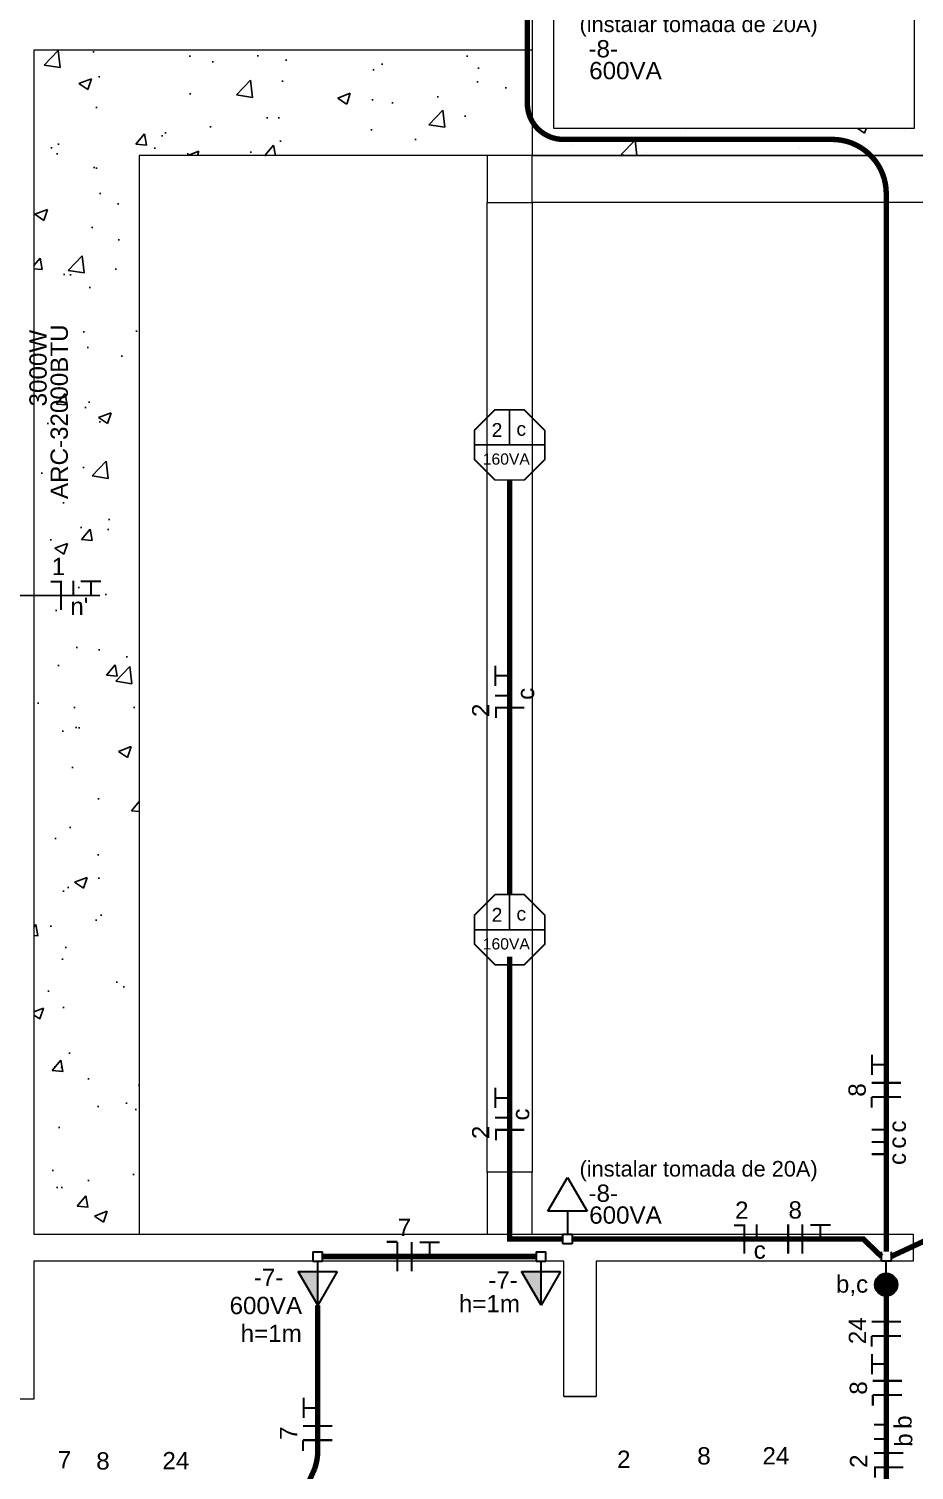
# Model space of a CAD drawing. Header units: millimetres. Extents: x 6597 to 20911, y -10306 to -132.
# Drawn here: x 14355 to 14846, y -6132 to -5333 of the extents above; entities that cross this region are included whole.
import ezdxf
from ezdxf.enums import TextEntityAlignment as Align

# ---------------------------------------------------------------- set-up
doc = ezdxf.new("R2010")
doc.units = ezdxf.units.MM
doc.header["$LTSCALE"] = 25
doc.header["$MEASUREMENT"] = 0
doc.linetypes.add('DASHDOT2', pattern=[12.7, 6.35, -3.175, 0, -3.175])
doc.linetypes.add('Dashed', pattern=[0.75, 0.5, -0.25])
for name, color, linetype in [('CIRCUITOS', 7, 'Continuous'), ('Iluminação1', 1, 'Continuous'), ('MAAI - VEGETAÇÃO', 106, 'Continuous')]:
    doc.layers.add(name, color=color, linetype=linetype)
for name, color, linetype, lineweight in [('EL-Condutos', 5, 'Continuous', 30), ('MAAI - ALVENARIA', 7, 'Continuous', 0), ('P-SIMBOL', 1, 'Continuous', 30)]:
    doc.layers.add(name, color=color, linetype=linetype, lineweight=lineweight)
doc.styles.add('Arial', font='arial.ttf')

msp = doc.modelspace()

# ---------------------------------------------------------------- hatches: boundary and pattern name
at = {"layer": 'MAAI - VEGETAÇÃO', "transparency": 33554559}
h = msp.add_hatch(dxfattribs=at)
h.set_pattern_fill('AR-CONC', color=256, scale=10)
h.set_pattern_definition([(50, (-24217.496, -17853.917), (71.72602, -6.27521), [7.5, -82.5]), (355, (-24217.496, -17853.92), (-13.87513, 75.21921), [6, -66]), (100.45144, (-24211.52, -17854.44), (57.85088, 68.944), [6.37402, -70.11421]), (46.1842, (-24217.5, -17833.92), (106.72413, -16.55193), [11.25, -123.75]), (96.63564, (-24208.6, -17835.3), (93.4662, 97.41186), [9.56103, -105.17138]), (351.18416, (-24217.5, -17833.92), (93.4662, 97.41186), [9, -99]), (21, (-24207.496, -17838.917), (59.690705, -40.26189), [7.5, -82.5]), (326, (-24207.496, -17838.92), (24.33153, 72.515), [6, -66]), (71.45144, (-24202.52, -17842.27), (84.02224, 32.25312), [6.37402, -70.11421]), (37.5, (-24217.496, -17853.917), (1.215986, 33.289385), [0, -65.2, 0, -67, 0, -66.25]), (7.5, (-24217.496, -17853.917), (26.306954, 39.44117), [0, -38.2, 0, -63.7, 0, -25.25]), (327.5, (-24239.796, -17853.917), (53.382244, -2.255487), [0, -25, 0, -78, 0, -103.5]), (317.5, (-24249.796, -17853.917), (58.318617, 10.0105), [0, -32.5, 0, -51.8, 0, -73.5])])
h.paths.add_polyline_path([(14416.36, -5402.9), (14627.36, -5402.9), (14627.36, -5344.4), (14609.36, -5344.4), (14357.86, -5344.33), (14357.86, -5778.4), (14357.86, -5863.4), (14357.86, -6001.4), (14367.86, -6001.4), (14416.36, -6001.4)])
at = {"layer": 'P-SIMBOL', "linetype": 'Continuous'}
for points in [[(14515.38, -6022.02), (14515.38, -6040.77), (14504.55, -6022.02)], [(14639.28, -6022.02), (14639.28, -6040.77), (14628.46, -6022.02)], [(14830.86, -6023.1), (14830.86, -6029.35), (14824.61, -6029.35), (14824.66, -6028.39), (14825.21, -6026.69), (14825.8, -6025.64), (14826.51, -6024.84), (14827.55, -6024.04), (14828.85, -6023.43), (14830.16, -6023.14), (14830.86, -6023.16)], [(14830.86, -6035.6), (14830.86, -6029.35), (14824.61, -6029.35), (14824.66, -6030.32), (14825.21, -6032.01), (14825.8, -6033.06), (14826.51, -6033.86), (14827.55, -6034.66), (14828.85, -6035.28), (14830.16, -6035.56), (14830.86, -6035.55)], [(14830.86, -6023.1), (14830.86, -6029.35), (14837.11, -6029.35), (14837.06, -6028.39), (14836.51, -6026.69), (14835.91, -6025.64), (14835.21, -6024.84), (14834.16, -6024.04), (14832.86, -6023.43), (14831.56, -6023.14), (14830.86, -6023.16)], [(14830.86, -6035.6), (14830.86, -6029.35), (14837.11, -6029.35), (14837.06, -6030.32), (14836.51, -6032.01), (14835.91, -6033.06), (14835.21, -6033.86), (14834.16, -6034.66), (14832.86, -6035.28), (14831.56, -6035.56), (14830.86, -6035.55)]]:
    msp.add_hatch(color=256, dxfattribs=at).paths.add_polyline_path(points)

# ---------------------------------------------------------------- linework, layer by layer
at = {"layer": 'CIRCUITOS'}
msp.add_line((14394.4, -5646.89), (14348.41, -5646.89), dxfattribs=at)
for points, const_width in [([(14367.16, -5639.33), (14373.07, -5639.33)], 1.16), ([(14372.9, -5638.76), (14372.9, -5655.02)], 1.16), ([(14372.9, -5638.76), (14372.9, -5655.02)], 1.16), ([(14379.69, -5638.76), (14379.69, -5646.89)], 1.16), ([(14383.89, -5639.05), (14395.13, -5639.05)], 1.11), ([(14389.51, -5639.05), (14389.51, -5646.89)], 1.11), ([(14614.02, -5697.16), (14614.02, -5685.91)], 1.11), ([(14614.02, -5691.53), (14621.86, -5691.53)], 1.11), ([(14613.73, -5702.49), (14621.86, -5702.49)], 1.16), ([(14613.73, -5709.28), (14629.99, -5709.28)], 1.16), ([(14613.73, -5709.28), (14629.99, -5709.28)], 1.16), ([(14614.3, -5715.02), (14614.3, -5709.11)], 1.16), ([(14823.02, -5912.94), (14823.02, -5901.7)], 1.11), ([(14823.02, -5907.32), (14830.86, -5907.32)], 1.11), ([(14822.72, -5917.37), (14838.99, -5917.37)], 1.16), ([(14614.02, -5931.35), (14614.02, -5920.1)], 1.11), ([(14614.02, -5925.72), (14621.86, -5925.72)], 1.11), ([(14822.72, -5925.23), (14838.99, -5925.23)], 1.16), ([(14822.72, -5931.14), (14822.72, -5925.23)], 1.16), ([(14613.73, -5936.68), (14621.86, -5936.68)], 1.16), ([(14613.73, -5943.47), (14629.99, -5943.47)], 1.16), ([(14613.73, -5943.47), (14629.99, -5943.47)], 1.16), ([(14614.3, -5949.22), (14614.3, -5943.3)], 1.16), ([(14822.73, -5943.35), (14830.86, -5943.35)], 1.16), ([(14822.73, -5950.14), (14830.86, -5950.14)], 1.16), ([(14822.73, -5956.93), (14830.86, -5956.93)], 1.16), ([(14746.37, -5996.49), (14752.28, -5996.49)], 1.16), ([(14752.11, -5995.92), (14752.11, -6012.18)], 1.16), ([(14752.11, -5995.92), (14752.11, -6012.18)], 1.16), ([(14758.91, -5995.92), (14758.91, -6004.05)], 1.16), ([(14776.44, -5995.92), (14776.44, -6012.18)], 1.16), ([(14784.3, -5995.92), (14784.3, -6012.18)], 1.16), ([(14788.73, -5996.21), (14799.97, -5996.21)], 1.11), ([(14794.35, -5996.21), (14794.35, -6004.05)], 1.11), ([(14553.67, -6005.61), (14559.58, -6005.61)], 1.16), ([(14559.58, -6005.61), (14559.58, -6021.88)], 1.16), ([(14567.45, -6005.61), (14567.45, -6021.88)], 1.16), ([(14571.88, -6005.91), (14583.12, -6005.91)], 1.11), ([(14577.5, -6005.91), (14577.5, -6013.75)], 1.11), ([(14822.72, -6049.95), (14838.99, -6049.95)], 1.16), ([(14822.72, -6057.81), (14838.99, -6057.81)], 1.16), ([(14822.72, -6063.72), (14822.72, -6057.81)], 1.16), ([(14823.02, -6079.04), (14823.02, -6067.79)], 1.11), ([(14823.02, -6073.42), (14830.86, -6073.42)], 1.11), ([(14823.41, -6082.7), (14839.68, -6082.7)], 1.16), ([(14507.54, -6103.37), (14507.54, -6092.12)], 1.11), ([(14823.41, -6090.56), (14839.68, -6090.56)], 1.16), ([(14823.41, -6096.47), (14823.41, -6090.56)], 1.16), ([(14507.54, -6097.75), (14515.38, -6097.75)], 1.11), ([(14507.24, -6107.79), (14523.51, -6107.79)], 1.16), ([(14824.05, -6107.09), (14830.86, -6107.09)], 1.16), ([(14507.24, -6115.66), (14523.51, -6115.66)], 1.16), ([(14507.24, -6121.57), (14507.24, -6115.66)], 1.16), ([(14824.05, -6114.95), (14830.86, -6114.95)], 1.16), ([(14824.05, -6122.81), (14840.31, -6122.81)], 1.16), ([(14824.05, -6130.68), (14840.31, -6130.68)], 1.16), ([(14824.05, -6130.68), (14840.31, -6130.68)], 1.16), ([(14824.62, -6136.42), (14824.62, -6130.51)], 1.16)]:
    msp.add_lwpolyline(points, dxfattribs=dict(at, const_width=const_width))
at = {"layer": 'EL-Condutos', "linetype": 'Dashed', "const_width": 3}
msp.add_lwpolyline([(14631.7, -5319.35), (14631.7, -5373.92, 0.414214), (14651.7, -5393.92), (14800.86, -5393.92, -0.414214), (14830.86, -5423.92), (14830.86, -6011.09)], format="xyb", dxfattribs=at)
at = {"layer": 'EL-Condutos', "const_width": 3}
for points in [[(14621.86, -5812.9), (14621.86, -5582.9)], [(14651.32, -6004.05), (14621.86, -6004.05), (14621.86, -5847.4)], [(14656.63, -6004.05), (14818.11, -6004.05), (14828.2, -6013.75)], [(14636.63, -6013.75), (14518.03, -6013.75)]]:
    msp.add_lwpolyline(points, dxfattribs=at)
at = {"layer": 'EL-Condutos', "linetype": 'Dashed', "const_width": 3}
msp.add_lwpolyline([(14833.51, -6013.75), (14854.31, -6004.05)], dxfattribs=at)
at = {"layer": 'EL-Condutos', "const_width": 3}
for points in [[(14806.37, -6181.64), (14818.61, -6176.85, 0.238821), (14830.86, -6152.66), (14830.86, -6035.6)], [(14515.38, -6040.77), (14515.38, -6121.5, -0.085529), (14513.65, -6131.54), (14505.9, -6148.86)]]:
    msp.add_lwpolyline(points, format="xyb", dxfattribs=at)
at = {"layer": 'Iluminação1'}
for p, q in [((14621.86, -5543.9), (14621.86, -5563.4)), ((14602.36, -5563.4), (14641.36, -5563.4)), ((14621.86, -5812.9), (14621.86, -5832.4)), ((14602.36, -5832.4), (14641.36, -5832.4))]:
    msp.add_line(p, q, dxfattribs=at)
at = {"layer": 'Iluminação1', "const_width": 0.91}
for points in [[(14613.78, -5543.9), (14602.36, -5555.32), (14602.36, -5571.48), (14613.78, -5582.9), (14629.93, -5582.9), (14641.36, -5571.48), (14641.36, -5555.32), (14629.93, -5543.9)], [(14613.78, -5812.9), (14602.36, -5824.32), (14602.36, -5840.48), (14613.78, -5851.9), (14629.93, -5851.9), (14641.36, -5840.48), (14641.36, -5824.32), (14629.93, -5812.9)]]:
    msp.add_lwpolyline(points, close=True, dxfattribs=at)
at = {"layer": 'MAAI - ALVENARIA'}
for p, q in [((14646.36, -5387.9), (14646.36, -4938.4)), ((14846.36, -4938.4), (14846.36, -5387.9)), ((14634.36, -5162.9), (14634.36, -5344.4)), ((14609.36, -5344.33), (14357.86, -5344.33)), ((14357.86, -5344.33), (14357.86, -5778.4)), ((14609.36, -5344.4), (14609.36, -5344.33)), ((14634.36, -5344.4), (14609.36, -5344.4)), ((14846.36, -5387.9), (14646.36, -5387.9)), ((15157.86, -5402.9), (14416.36, -5402.9)), ((14416.36, -5402.9), (14416.36, -6001.4)), ((14634.36, -5402.9), (14609.36, -5402.9)), ((14609.36, -5402.9), (14609.36, -5428.9)), ((14634.36, -5402.9), (15157.86, -5402.9)), ((14634.36, -5428.9), (14634.36, -5402.9)), ((14634.36, -5428.9), (14634.36, -5402.9)), ((14609.36, -5428.9), (14634.36, -5428.9)), ((14609.36, -5428.9), (14634.36, -5428.9)), ((14357.86, -5778.4), (14357.86, -5863.4)), ((14357.86, -5863.4), (14357.86, -6001.4)), ((14634.36, -5966.9), (14609.36, -5966.9)), ((14634.36, -5966.9), (14609.36, -5966.9)), ((14609.36, -5966.9), (14609.36, -6001.4)), ((14634.36, -6001.4), (14634.36, -5966.9)), ((14357.86, -6001.4), (14367.86, -6001.4)), ((14367.86, -6001.4), (14609.36, -6001.4)), ((14609.36, -6001.4), (14634.36, -6001.4)), ((14609.36, -6001.4), (14845.86, -6001.4)), ((14845.86, -6001.4), (14845.86, -6016.4)), ((14357.86, -6016.4), (14357.86, -6086.4)), ((14651.86, -6016.4), (14357.86, -6016.4)), ((14357.86, -6016.4), (14357.86, -6092.82)), ((14651.86, -6086.4), (14651.86, -6016.4)), ((14651.86, -6091.4), (14651.86, -6016.4)), ((14829.86, -6016.4), (14669.86, -6016.4)), ((14669.86, -6016.4), (14669.86, -6076.4)), ((14845.86, -6016.4), (14669.86, -6016.4)), ((14669.86, -6016.4), (14669.86, -6091.4)), ((14357.86, -6092.82), (14342.86, -6092.82)), ((14651.86, -6091.4), (14669.86, -6091.4)), ((14669.86, -6091.4), (14651.86, -6091.4))]:
    msp.add_line(p, q, dxfattribs=at)
at = {"layer": 'MAAI - ALVENARIA', "ltscale": 0.025}
for p, q in [((14634.36, -5344.4), (14634.36, -5402.9)), ((14634.36, -5402.9), (14734.36, -5402.9)), ((14609.36, -5966.9), (14609.36, -5428.9)), ((14634.36, -5428.9), (14634.36, -5966.9)), ((15157.86, -5428.9), (14634.36, -5428.9))]:
    msp.add_line(p, q, dxfattribs=at)
at = {"layer": 'MAAI - VEGETAÇÃO', "linetype": 'Continuous', "transparency": 33554559}
for p, q in [((14719.54, -5388.29), (14719.54, -5388.29)), ((14815.11, -5387.9), (14818.8, -5390.39)), ((14818.8, -5390.39), (14819.64, -5387.9)), ((14841.08, -5388.91), (14841.08, -5388.91)), ((14656.64, -5396.57), (14656.64, -5396.57)), ((14681.67, -5393.27), (14681.67, -5393.27)), ((14683.74, -5402.38), (14691.52, -5394.27)), ((14692.52, -5402.9), (14691.52, -5394.27)), ((14749.65, -5393.43), (14749.65, -5393.43)), ((14683.73, -5402.39), (14686.99, -5402.9)), ((14697.71, -5400.93), (14697.71, -5400.93)), ((14782.76, -5398.92), (14782.76, -5398.92))]:
    msp.add_line(p, q, dxfattribs=at)
at = {"layer": 'P-SIMBOL'}
for p, q in [((14643.15, -5988.6), (14653.97, -5969.85)), ((14653.97, -5969.85), (14664.8, -5988.6)), ((14664.8, -5988.6), (14643.15, -5988.6)), ((14653.97, -5988.6), (14653.97, -6001.4)), ((14651.32, -6001.4), (14656.63, -6001.4)), ((14651.32, -6006.7), (14651.32, -6001.4)), ((14656.63, -6001.4), (14656.63, -6006.7)), ((14512.72, -6011.09), (14518.03, -6011.09)), ((14512.72, -6011.09), (14512.72, -6016.4)), ((14518.03, -6016.4), (14518.03, -6011.09)), ((14636.63, -6011.09), (14641.94, -6011.09)), ((14636.63, -6011.09), (14636.63, -6016.4)), ((14641.94, -6016.4), (14641.94, -6011.09)), ((14656.63, -6006.7), (14651.32, -6006.7)), ((14828.2, -6016.4), (14828.2, -6011.09)), ((14833.51, -6011.09), (14833.51, -6016.4)), ((14512.72, -6016.4), (14518.03, -6016.4)), ((14515.38, -6022.02), (14515.38, -6016.4)), ((14636.63, -6016.4), (14641.94, -6016.4)), ((14639.28, -6022.02), (14639.28, -6016.4)), ((14833.51, -6016.4), (14828.2, -6016.4)), ((14830.86, -6023.1), (14830.86, -6016.4)), ((14515.38, -6040.77), (14504.55, -6022.02)), ((14504.55, -6022.02), (14526.2, -6022.02)), ((14515.38, -6040.77), (14515.38, -6022.02)), ((14526.2, -6022.02), (14515.38, -6040.77)), ((14639.28, -6040.77), (14628.46, -6022.02)), ((14628.46, -6022.02), (14650.11, -6022.02)), ((14639.28, -6040.77), (14639.28, -6022.02)), ((14650.11, -6022.02), (14639.28, -6040.77))]:
    msp.add_line(p, q, dxfattribs=at)
msp.add_circle((14830.86, -6029.35), 6.25, dxfattribs=at)

# ---------------------------------------------------------------- texts
at = {"layer": 'CIRCUITOS', "linetype": 'DASHDOT2', "style": 'Arial'}
for s, height, p in [('(instalar tomada de 20A)', 8.64, (14660.66, -5334.37)), ('-8-', 9.6, (14665.61, -5348.41)), ('600VA', 9.6, (14666.02, -5360.52)), ('2', 7.68, (14611.87, -5559.01)), ('c', 7.68, (14625.66, -5558.36)), ('160VA', 6.221, (14606.98, -5574.37)), ('1', 9.6, (14367.76, -5635.66)), ("n'", 9.6, (14378.08, -5657.78)), ('2', 7.68, (14611.87, -5828.01)), ('c', 7.68, (14625.66, -5827.36)), ('160VA', 6.221, (14606.98, -5843.37)), ('(instalar tomada de 20A)', 8.64, (14660.66, -5969.37)), ('-8-', 9.6, (14665.61, -5983.41)), ('600VA', 9.6, (14666.02, -5995.52)), ('2', 9.6, (14746.97, -5992.82)), ('8', 9.6, (14776.6, -5992.68)), ('7', 9.6, (14559.74, -6002.37)), ('c', 9.6, (14757.29, -6014.95)), ('-7-', 9.6, (14479.9, -6030.16)), ('-7-', 9.6, (14609.99, -6031.65)), ('b,c', 9.6, (14802.93, -6033.79)), ('600VA', 9.6, (14466.46, -6045.71)), ('7', 9.6, (14371.17, -6131.3)), ('8', 9.6, (14392.47, -6131.94)), ('24', 9.6, (14429.19, -6131.81)), ('2', 9.6, (14681.48, -6131.02)), ('8', 9.6, (14725.98, -6129.12)), ('24', 9.6, (14762.16, -6129.12))]:
    msp.add_text(s, height=height, dxfattribs=at).set_placement(p)
for s, p in [('3000W', (14364.95, -5499.57)), ('ARC-32000BTU', (14376.71, -5496.57))]:
    msp.add_text(s, height=9.6, rotation=90, dxfattribs=at).set_placement(p, align=Align.RIGHT)
for s, p in [('c', (14635.52, -5704.89)), ('2', (14610.63, -5714.43)), ('8', (14819.48, -5925.07)), ('c', (14632.75, -5938.29)), ('2', (14610.63, -5948.62)), ('c', (14841.75, -5944.96)), ('c', (14841.75, -5953.88)), ('c', (14841.75, -5962.97)), ('24', (14819.66, -6062.38)), ('8', (14820.17, -6090.4)), ('7', (14504, -6115.5)), ('b', (14844.94, -6109.36)), ('b', (14845.32, -6119.31)), ('2', (14820.32, -6131.04))]:
    msp.add_text(s, height=9.6, rotation=90, dxfattribs=at).set_placement(p)
for p in [(14627.6, -6044.69), (14506.52, -6061.19)]:
    msp.add_text('h=1m', height=9.6, dxfattribs=at).set_placement(p, align=Align.RIGHT)

doc.saveas('drawing.dxf')
